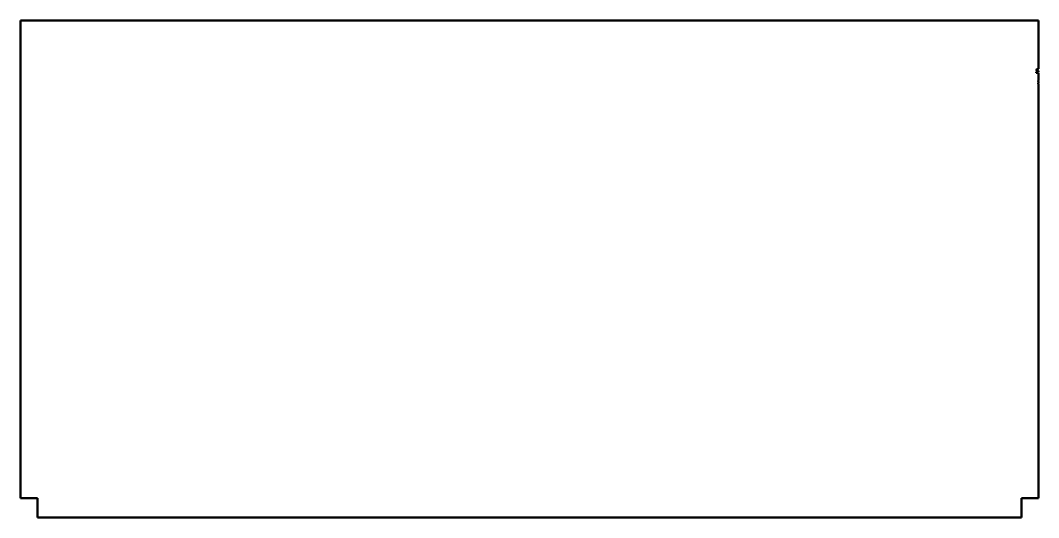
# Model space of a CAD drawing. Header units: millimetres. Extents: x 0 to 2100, y -1025 to 0.
import ezdxf

# ---------------------------------------------------------------- set-up
doc = ezdxf.new("R2010")
doc.units = ezdxf.units.MM
doc.layers.add('IV_OUTER_PROFILE', color=7, linetype='Continuous', lineweight=50)

msp = doc.modelspace()

# ---------------------------------------------------------------- linework, layer by layer
at = {"layer": 'IV_OUTER_PROFILE'}
for p, q in [((0, 0), (2100, 0)), ((0, -985), (0, 0)), ((2100, 0), (2100, -100)), ((2095.3, -101.5), (2100, -100)), ((2100, -104), (2095.3, -102.5)), ((2100, -104), (2100, -106)), ((2095, -106), (2100, -106)), ((2095, -108), (2095, -106)), ((2100, -108), (2095, -108)), ((2100, -108), (2100, -124)), ((2100, -126), (2100, -129)), ((2100, -131), (2100, -985)), ((35, -985), (0, -985)), ((35, -1025), (35, -985)), ((2065, -985), (2065, -1025)), ((2100, -985), (2065, -985)), ((2065, -1025), (35, -1025))]:
    msp.add_line(p, q, dxfattribs=at)
for centre, radius, start, end in [((2095.5, -102), 0.5, 108.1349, 251.8651), ((2100, -125), 1, 90, 270), ((2100, -130), 1, 90, 270)]:
    msp.add_arc(centre, radius, start, end, dxfattribs=at)

doc.saveas('drawing.dxf')
